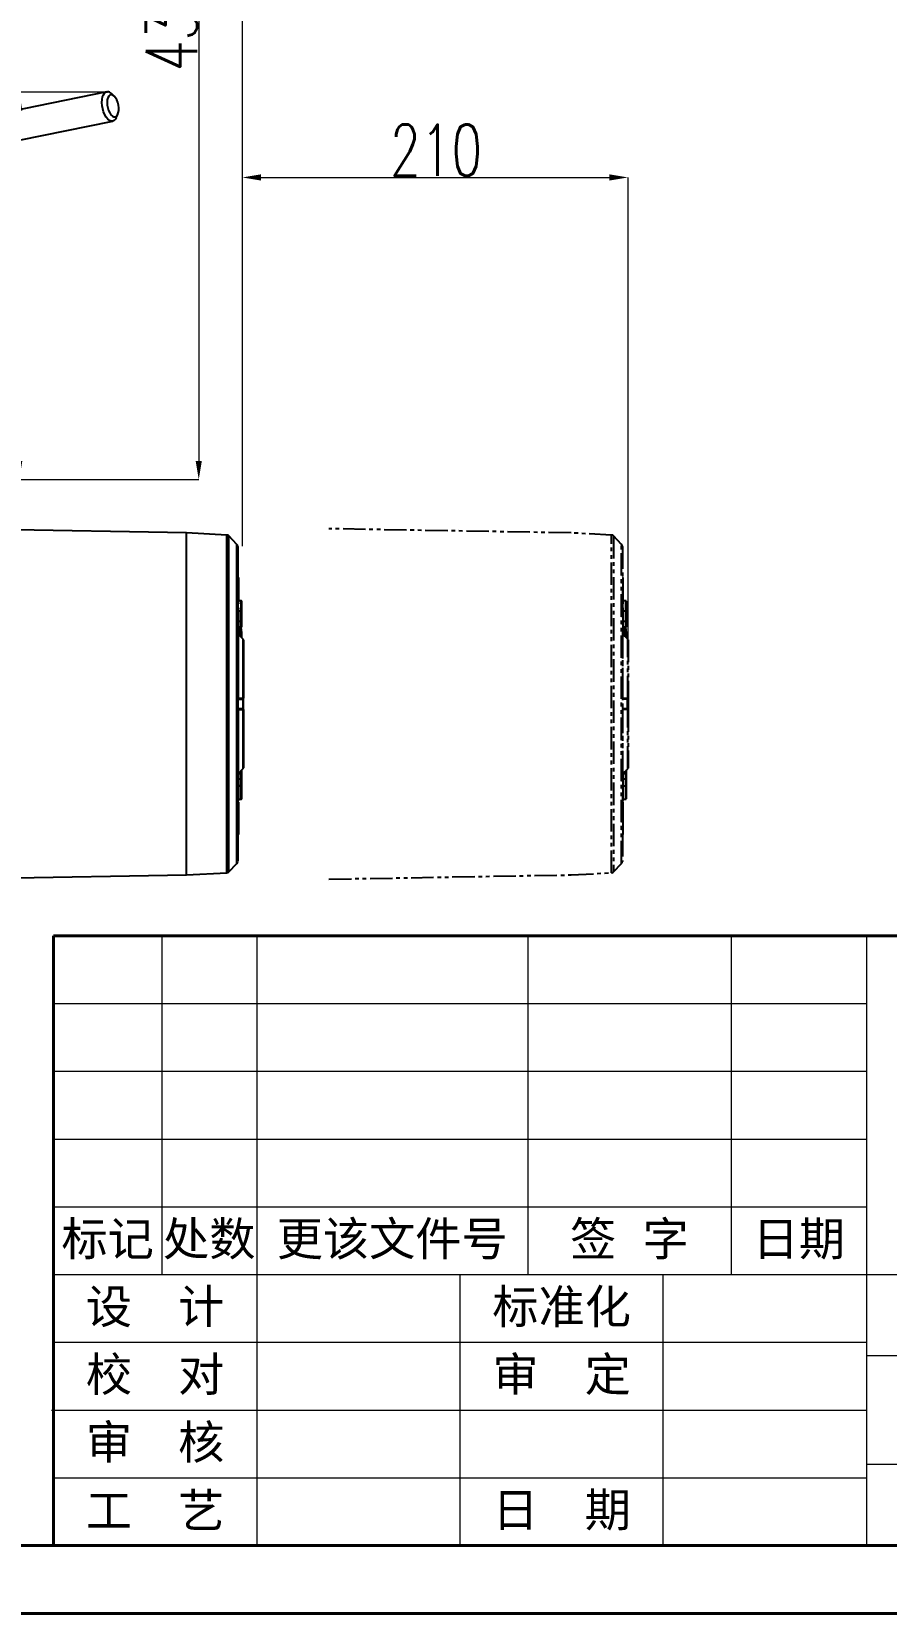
# Model space of a CAD drawing. Header units: millimetres. Extents: x 1726 to 4771, y 590 to 2743.
# Drawn here: x 3418 to 3875, y 590 to 1436 of the extents above; entities that cross this region are included whole.
import ezdxf

# ---------------------------------------------------------------- set-up
doc = ezdxf.new("R2010")
doc.units = ezdxf.units.MM
doc.linetypes.add('双点画线', pattern=[22, 12, -2, 2, -2, 2, -2])
for name, color, linetype, lineweight in [('AM_5', 3, 'Continuous', 25), ('AM_BOR', 7, 'Continuous', 50), ('文字', 7, 'Continuous', 13), ('粗实线', 7, 'Continuous', 40), ('细实线', 3, 'Continuous', 13)]:
    doc.layers.add(name, color=color, linetype=linetype, lineweight=lineweight)
doc.styles.add('SLDTEXTSTYLE1', font='txt.shx', dxfattribs={"width": 0.7, "bigfont": 'gbcbig.shx'})
doc.styles.get("Standard").update_dxf_attribs({"font": 'arial.ttf'})
doc.dimstyles.new('SLDDIMSTYLE12$0', dxfattribs={"dimtxt": 12, "dimasz": 10, "dimexe": 0, "dimexo": 0.0625, "dimgap": 0.875, "dimtad": 1, "dimdec": 1, "dimlfac": 1.8, "dimrnd": 1e-09, "dimzin": 12, "dimdsep": 46, "dimtxsty": 'SLDTEXTSTYLE1', "dimcen": 0.09, "dimdle": 8.16, "dimclrd": 3, "dimclre": 3, "dimadec": 0, "dimazin": 3, "dimtfac": 1, "dimtdec": 1, "dimtofl": 0, "dimtmove": 0, "dimatfit": 3, "dimfxl": 0, "dimfrac": 2, "dimtolj": 1, "dimlwd": 5, "dimlwe": 5, "dimarcsym": 0})

# ---------------------------------------------------------------- blocks, each defined once
blk = doc.blocks.new('*D41')
at = {"layer": 'AM_5', "color": 3, "lineweight": 5, "transparency": 16777216}
blk.add_line((3120.37, 1196.55), (3120.37, 1635.59), dxfattribs=at)
at = {"layer": 'AM_5', "color": 3, "linetype": 'Continuous', "lineweight": 5, "transparency": 16777216}
for p, q in [((3130.37, 1635.59), (3520.68, 1635.59)), ((3530.68, 1160.81), (3530.68, 1635.59))]:
    blk.add_line(p, q, dxfattribs=at)
at = {"layer": 'AM_5', "color": 3, "transparency": 16777216}
for points in [[(3130.37, 1637.26), (3130.37, 1633.92), (3120.37, 1635.59)], [(3520.68, 1637.26), (3520.68, 1633.92), (3530.68, 1635.59)]]:
    blk.add_solid(points, dxfattribs=at)
at = {"layer": 'Defpoints', "color": 0, "transparency": 16777216}
for p in [(3530.68, 1635.59), (3120.37, 1196.48), (3530.68, 1160.75)]:
    blk.add_point(p, dxfattribs=at)
at = {"layer": 'AM_5', "color": 0, "transparency": 16777216, "insert": (3325.53, 1650.18), "char_height": 12, "attachment_point": 5, "style": 'SLDTEXTSTYLE1'}
blk.add_mtext('\\A1;{\\H2.28571x;410}', dxfattribs=at)
blk = doc.blocks.new('*D58')
at = {"layer": 'AM_5', "color": 3, "lineweight": 5, "transparency": 16777216}
blk.add_line((3530.68, 1160.81), (3530.68, 1358.15), dxfattribs=at)
at = {"layer": 'AM_5', "color": 3, "linetype": 'Continuous', "lineweight": 5, "transparency": 16777216}
for p, q in [((3540.68, 1358.15), (3727.01, 1358.15)), ((3737.01, 1110.82), (3737.01, 1358.15))]:
    blk.add_line(p, q, dxfattribs=at)
at = {"layer": 'AM_5', "color": 3, "transparency": 16777216}
for points in [[(3540.68, 1359.82), (3540.68, 1356.49), (3530.68, 1358.15)], [(3727.01, 1359.82), (3727.01, 1356.49), (3737.01, 1358.15)]]:
    blk.add_solid(points, dxfattribs=at)
at = {"layer": 'Defpoints', "color": 0, "transparency": 16777216}
for p in [(3737.01, 1358.15), (3530.68, 1160.75), (3737.01, 1110.76)]:
    blk.add_point(p, dxfattribs=at)
at = {"layer": 'AM_5', "color": 0, "transparency": 16777216, "insert": (3634.3, 1372.74), "char_height": 12, "attachment_point": 5, "style": 'SLDTEXTSTYLE1'}
blk.add_mtext('\\A1;{\\H2.28571x;210}', dxfattribs=at)
blk = doc.blocks.new('*D45')
at = {"layer": 'AM_5', "color": 3, "lineweight": 5, "transparency": 16777216}
blk.add_line((3434.56, 1627.98), (3507.34, 1627.98), dxfattribs=at)
at = {"layer": 'AM_5', "color": 3, "linetype": 'Continuous', "lineweight": 5, "transparency": 16777216}
for p, q in [((3507.34, 1617.98), (3507.34, 1206.48)), ((3120.44, 1196.48), (3507.34, 1196.48))]:
    blk.add_line(p, q, dxfattribs=at)
at = {"layer": 'AM_5', "color": 3, "transparency": 16777216}
for points in [[(3505.68, 1617.98), (3509.01, 1617.98), (3507.34, 1627.98)], [(3505.68, 1206.48), (3509.01, 1206.48), (3507.34, 1196.48)]]:
    blk.add_solid(points, dxfattribs=at)
at = {"layer": 'Defpoints', "color": 0, "transparency": 16777216}
for p in [(3434.5, 1627.98), (3120.37, 1196.48), (3507.34, 1196.48)]:
    blk.add_point(p, dxfattribs=at)
at = {"layer": 'AM_5', "color": 0, "transparency": 16777216, "insert": (3492.75, 1439.63), "char_height": 12, "attachment_point": 5, "rotation": 90, "style": 'SLDTEXTSTYLE1'}
blk.add_mtext('\\A1;{\\H2.28571x;430}', dxfattribs=at)
blk = doc.blocks.new('*D46')
at = {"layer": 'AM_5', "color": 3, "lineweight": 5, "transparency": 16777216}
blk.add_line((3459.14, 1403.87), (3411.29, 1403.87), dxfattribs=at)
at = {"layer": 'AM_5', "color": 3, "linetype": 'Continuous', "lineweight": 5, "transparency": 16777216}
for p, q in [((3411.29, 1393.87), (3411.29, 1206.48)), ((3120.44, 1196.48), (3411.29, 1196.48))]:
    blk.add_line(p, q, dxfattribs=at)
at = {"layer": 'AM_5', "color": 3, "transparency": 16777216}
for points in [[(3409.62, 1393.87), (3412.95, 1393.87), (3411.29, 1403.87)], [(3409.62, 1206.48), (3412.95, 1206.48), (3411.29, 1196.48)]]:
    blk.add_solid(points, dxfattribs=at)
at = {"layer": 'Defpoints', "color": 0, "transparency": 16777216}
for p in [(3459.2, 1403.87), (3120.37, 1196.48), (3411.29, 1196.48)]:
    blk.add_point(p, dxfattribs=at)
at = {"layer": 'AM_5', "color": 0, "transparency": 16777216, "insert": (3396.7, 1297.96), "char_height": 12, "attachment_point": 5, "rotation": 90, "style": 'SLDTEXTSTYLE1'}
blk.add_mtext('\\A1;{\\H2.28571x;200}', dxfattribs=at)
blk = doc.blocks.new('rA3')
at = {"layer": '粗实线'}
for p, q in [((568.38, 174.26), (568.38, 129.26)), ((748.38, 174.26), (568.38, 174.26)), ((358.38, 129.26), (748.38, 129.26)), ((333.38, 124.26), (753.38, 124.26))]:
    blk.add_line(p, q, dxfattribs=at)
at = {"layer": '细实线'}
for p, q in [((576.38, 174.26), (576.38, 149.26)), ((583.38, 174.26), (583.38, 149.26)), ((603.38, 174.26), (603.38, 149.26)), ((618.38, 174.26), (618.38, 149.26)), ((628.38, 174.26), (628.38, 129.26)), ((568.38, 169.26), (628.38, 169.26)), ((628.38, 169.26), (628.38, 129.26)), ((568.38, 164.26), (628.38, 164.26)), ((568.38, 159.26), (628.38, 159.26)), ((568.38, 154.26), (628.38, 154.26)), ((568.38, 149.26), (688.38, 149.26)), ((583.38, 149.26), (583.38, 129.26)), ((598.38, 149.26), (598.38, 129.26)), ((613.38, 129.26), (613.38, 149.26)), ((568.38, 144.26), (628.38, 144.26)), ((688.38, 143.26), (628.38, 143.26)), ((568.25, 139.26), (628.38, 139.26)), ((568.38, 134.26), (628.38, 134.26)), ((628.38, 135.26), (688.38, 135.26))]:
    blk.add_line(p, q, dxfattribs=at)
at = {"layer": '文字', "char_height": 2.5, "width": 72, "attachment_point": 5}
for s, insert in [('{\\fSimSun|b0|i0|c134|p2;标记}', (572.38, 151.76)), ('{\\fSimSun|b0|i0|c134|p2;处数}', (579.88, 151.76)), ('{\\fSimSun|b0|i0|c134|p2;更该文件号}', (593.38, 151.76)), ('{\\fSimSun|b0|i0|c134|p54;签}  {\\fSimSun|b0|i0|c134|p54;字}', (610.88, 151.76)), ('{\\fSimSun|b0|i0|c134|p54;日期}', (623.38, 151.76)), ('{\\fSimSun|b0|i0|c134|p2;设  计}', (575.88, 146.76)), ('{\\fSimSun|b0|i0|c134|p2;标准化}', (605.88, 146.76)), ('{\\fSimSun|b0|i0|c134|p2;校  对}', (575.88, 141.76)), ('{\\fSimSun|b0|i0|c134|p2;审  定}', (605.88, 141.76)), ('{\\fSimSun|b0|i0|c134|p2;审  核}', (575.88, 136.76)), ('{\\fSimSun|b0|i0|c134|p2;工  艺}', (575.88, 131.76)), ('{\\fSimSun|b0|i0|c134|p2;日  期}', (605.88, 131.76))]:
    blk.add_mtext(s, dxfattribs=dict(at, insert=insert))

msp = doc.modelspace()

# ---------------------------------------------------------------- linework, layer by layer
at = {"color": 7, "linetype": 'Continuous', "lineweight": 25}
for p, q in [((3458.12, 1403.961), (3268.077, 1365.267)), ((3462.072, 1401.65), (3460.583, 1403.03)), ((3271.27, 1349.589), (3461.312, 1388.282)), ((3463.216, 1390.102), (3464.046, 1391.954)), ((3500.731, 1167.964), (3371.204, 1170.225)), ((3522.459, 1166.825), (3500.731, 1167.964)), ((3500.731, 1076.484), (3500.731, 1167.964)), ((3522.459, 986.143), (3522.459, 1166.825)), ((3527.792, 1161.803), (3523.468, 1166.36)), ((3523.468, 986.609), (3523.468, 1166.36)), ((3527.792, 991.165), (3527.792, 1161.803)), ((3528.204, 1144.175), (3528.704, 1144.175)), ((3528.204, 1143.664), (3528.704, 1143.664)), ((3528.204, 1142.834), (3528.704, 1142.834)), ((3528.204, 1142.77), (3528.704, 1142.77)), ((3528.704, 1143.839), (3528.704, 1144.175)), ((3528.704, 1142.834), (3528.704, 1143.664)), ((3528.704, 1141.877), (3528.704, 1142.77)), ((3528.204, 1141.877), (3528.704, 1141.877)), ((3528.204, 1139.962), (3528.704, 1139.962)), ((3528.204, 1138.941), (3528.704, 1138.941)), ((3528.204, 1138.813), (3528.704, 1138.813)), ((3528.204, 1135.494), (3528.704, 1135.494)), ((3528.204, 1134.473), (3528.704, 1134.473)), ((3528.704, 1134.346), (3528.204, 1134.346)), ((3528.704, 1138.941), (3528.704, 1139.962)), ((3528.704, 1138.813), (3528.704, 1138.941)), ((3528.704, 1135.494), (3528.704, 1138.813)), ((3528.704, 1134.473), (3528.704, 1135.494)), ((3528.704, 1134.346), (3528.704, 1134.473)), ((3528.704, 1133.963), (3528.704, 1134.298)), ((3528.704, 1131.856), (3528.704, 1134.17)), ((3528.204, 1131.856), (3528.704, 1131.856)), ((3528.204, 1130.835), (3528.704, 1130.835)), ((3528.204, 1130.069), (3528.704, 1130.069)), ((3528.204, 1127.963), (3528.704, 1127.963)), ((3528.204, 1127.069), (3528.704, 1127.069)), ((3528.204, 1126.559), (3528.704, 1126.559)), ((3530.004, 1131.646), (3528.704, 1131.646)), ((3530.004, 1131.62), (3528.704, 1131.62)), ((3528.704, 1130.835), (3528.704, 1131.506)), ((3528.704, 1130.069), (3528.704, 1130.485)), ((3528.704, 1127.069), (3528.704, 1127.963)), ((3528.704, 1125.474), (3528.704, 1126.559)), ((3528.704, 1126.31), (3530.004, 1126.31)), ((3530.004, 1126.055), (3528.704, 1126.055)), ((3530.004, 1131.646), (3530.004, 1131.62)), ((3530.004, 1126.31), (3530.004, 1131.62)), ((3530.004, 1126.31), (3530.004, 1126.055)), ((3530.004, 1120.751), (3530.004, 1126.055)), ((3530.204, 1131.446), (3530.204, 1126.185)), ((3530.204, 1126.185), (3530.204, 1120.881)), ((3530.242, 1125.712), (3530.204, 1125.712)), ((3528.204, 1125.474), (3528.704, 1125.474)), ((3528.204, 1125.282), (3528.704, 1125.282)), ((3528.204, 1125.219), (3528.704, 1125.219)), ((3528.204, 1123.368), (3528.704, 1123.368)), ((3528.204, 1122.41), (3528.704, 1122.41)), ((3528.204, 1122.219), (3528.704, 1122.219)), ((3528.704, 1120.623), (3528.204, 1120.623)), ((3528.204, 1119.666), (3528.704, 1119.666)), ((3528.204, 1119.474), (3528.704, 1119.474)), ((3528.204, 1119.347), (3528.704, 1119.347)), ((3528.204, 1119.219), (3528.704, 1119.219)), ((3528.204, 1118.645), (3528.704, 1118.645)), ((3528.704, 1125.282), (3528.704, 1125.474)), ((3528.704, 1123.368), (3528.704, 1125.219)), ((3528.704, 1122.41), (3528.704, 1123.368)), ((3528.704, 1122.219), (3528.704, 1122.41)), ((3528.704, 1120.623), (3528.704, 1122.219)), ((3528.704, 1120.751), (3530.004, 1120.751)), ((3528.704, 1119.666), (3528.704, 1120.623)), ((3528.704, 1119.474), (3528.704, 1119.666)), ((3528.704, 1119.347), (3528.704, 1119.474)), ((3528.704, 1118.645), (3528.704, 1119.219)), ((3528.704, 1117.775), (3530.004, 1117.775)), ((3530.004, 1117.508), (3528.704, 1117.508)), ((3528.704, 1117.461), (3530.004, 1117.461)), ((3529.401, 1117.461), (3529.401, 1112.787)), ((3529.404, 1117.461), (3529.404, 1112.784)), ((3530.004, 1117.775), (3530.004, 1120.751)), ((3530.004, 1117.775), (3530.004, 1117.508)), ((3530.004, 1117.461), (3530.004, 1117.508)), ((3530.204, 1124.162), (3530.242, 1124.162)), ((3530.204, 1120.881), (3530.204, 1117.706)), ((3530.242, 1120.769), (3530.204, 1120.769)), ((3530.204, 1117.706), (3530.204, 1117.661)), ((3528.225, 1114.049), (3528.704, 1114.049)), ((3531.058, 1111.131), (3528.351, 1113.838)), ((3528.351, 1113.838), (3528.351, 1079.513)), ((3528.458, 1113.73), (3528.704, 1113.73)), ((3531.058, 1079.515), (3531.058, 1111.131)), ((3500.731, 985.005), (3500.731, 1076.484)), ((3528.351, 1079.513), (3531.058, 1079.515)), ((3528.704, 1078.984), (3530.704, 1078.984)), ((3530.916, 1079.031), (3530.916, 1073.937)), ((3528.351, 1073.456), (3531.058, 1073.453)), ((3528.351, 1073.456), (3528.351, 1039.131)), ((3528.704, 1073.984), (3530.704, 1073.984)), ((3531.058, 1041.838), (3531.058, 1073.453)), ((3528.351, 1039.131), (3531.058, 1041.838)), ((3528.704, 1038.56), (3528.204, 1038.56)), ((3528.204, 1037.415), (3528.704, 1037.415)), ((3528.204, 1034.396), (3528.704, 1034.396)), ((3528.204, 1033.108), (3528.704, 1033.108)), ((3528.204, 1032.733), (3530.004, 1032.733)), ((3528.204, 1032.583), (3528.704, 1032.583)), ((3528.704, 1038.56), (3528.704, 1039.484)), ((3530.004, 1039.315), (3528.704, 1039.315)), ((3530.004, 1039.106), (3528.704, 1039.106)), ((3528.704, 1037.415), (3528.704, 1038.56)), ((3528.704, 1034.396), (3528.704, 1037.415)), ((3528.704, 1036.429), (3530.004, 1036.429)), ((3528.704, 1031.911), (3528.704, 1032.583)), ((3530.004, 1032.491), (3528.704, 1032.491)), ((3529.401, 1040.181), (3529.401, 1039.315)), ((3529.404, 1040.184), (3529.404, 1039.315)), ((3530.004, 1039.315), (3530.004, 1039.106)), ((3530.004, 1036.429), (3530.004, 1039.106)), ((3530.004, 1032.733), (3530.004, 1036.429)), ((3530.004, 1032.733), (3530.004, 1032.491)), ((3530.004, 1025.558), (3530.004, 1032.491)), ((3530.204, 1039.115), (3530.204, 1036.26)), ((3530.204, 1036.26), (3530.204, 1032.563)), ((3530.204, 1032.563), (3530.204, 1025.694)), ((3528.204, 1031.736), (3528.704, 1031.736)), ((3528.204, 1029.061), (3528.704, 1029.061)), ((3528.204, 1024.876), (3528.704, 1024.876)), ((3528.704, 1029.061), (3528.704, 1031.736)), ((3528.704, 1025.558), (3530.004, 1025.558)), ((3528.704, 1025.494), (3530.004, 1025.494)), ((3530.004, 1025.558), (3530.004, 1025.494)), ((3528.204, 1023.916), (3528.704, 1023.916)), ((3528.204, 1022.773), (3528.704, 1022.773)), ((3528.204, 1020.312), (3528.704, 1020.312)), ((3528.204, 1019.167), (3528.704, 1019.167)), ((3528.204, 1016.149), (3528.704, 1016.149)), ((3528.704, 1020.312), (3528.704, 1022.773)), ((3528.704, 1019.167), (3528.704, 1020.312)), ((3528.704, 1016.149), (3528.704, 1019.167)), ((3528.204, 1014.87), (3528.704, 1014.87)), ((3528.204, 1013.626), (3528.704, 1013.626)), ((3528.204, 1010.217), (3528.704, 1010.217)), ((3528.704, 1006.605), (3528.704, 1010.217)), ((3528.204, 1006.605), (3528.704, 1006.605)), ((3523.468, 986.609), (3527.792, 991.165)), ((3371.204, 982.744), (3500.731, 985.005)), ((3500.731, 985.005), (3522.459, 986.143))]:
    msp.add_line(p, q, dxfattribs=at)
at = {"color": 7, "linetype": '双点画线', "lineweight": 25}
for p, q in [((3706.532, 1167.945), (3577.006, 1170.206)), ((3728.26, 1166.806), (3706.532, 1167.945)), ((3728.26, 986.124), (3728.26, 1166.806)), ((3733.594, 1161.784), (3729.27, 1166.341)), ((3729.27, 1166.341), (3729.27, 986.59)), ((3733.594, 991.146), (3733.594, 1161.784)), ((3734.006, 1160.752), (3734.006, 992.179)), ((3734.506, 1144.156), (3734.006, 1144.156)), ((3734.506, 1143.645), (3734.006, 1143.645)), ((3734.506, 1142.815), (3734.006, 1142.815)), ((3734.506, 1142.751), (3734.006, 1142.751)), ((3734.506, 1143.82), (3734.506, 1144.156)), ((3734.506, 1142.815), (3734.506, 1143.645)), ((3734.506, 1141.858), (3734.506, 1142.751)), ((3734.506, 1141.858), (3734.006, 1141.858)), ((3734.506, 1139.943), (3734.006, 1139.943)), ((3734.506, 1138.922), (3734.006, 1138.922)), ((3734.506, 1138.794), (3734.006, 1138.794)), ((3734.506, 1135.475), (3734.006, 1135.475)), ((3734.506, 1134.454), (3734.006, 1134.454)), ((3734.506, 1134.327), (3734.006, 1134.327)), ((3734.506, 1138.922), (3734.506, 1139.943)), ((3734.506, 1138.794), (3734.506, 1138.922)), ((3734.506, 1135.475), (3734.506, 1138.794)), ((3734.506, 1134.454), (3734.506, 1135.475)), ((3734.506, 1134.327), (3734.506, 1134.454)), ((3734.506, 1133.944), (3734.506, 1134.279)), ((3734.506, 1131.837), (3734.006, 1131.837)), ((3734.506, 1130.816), (3734.006, 1130.816)), ((3734.506, 1130.05), (3734.006, 1130.05)), ((3734.506, 1127.944), (3734.006, 1127.944)), ((3734.506, 1127.051), (3734.006, 1127.051)), ((3734.506, 1126.54), (3734.006, 1126.54)), ((3735.806, 1131.627), (3734.506, 1131.627)), ((3735.806, 1131.601), (3734.506, 1131.601)), ((3734.506, 1130.816), (3734.506, 1131.487)), ((3734.506, 1130.05), (3734.506, 1130.466)), ((3734.506, 1127.051), (3734.506, 1127.944)), ((3734.506, 1125.455), (3734.506, 1126.54)), ((3734.506, 1126.291), (3735.806, 1126.291)), ((3735.806, 1126.036), (3734.506, 1126.036)), ((3735.806, 1131.627), (3735.806, 1131.601)), ((3735.806, 1126.291), (3735.806, 1131.601)), ((3735.806, 1126.291), (3735.806, 1126.036)), ((3735.806, 1120.732), (3735.806, 1126.036)), ((3736.006, 1131.427), (3736.006, 1126.166)), ((3736.006, 1126.166), (3736.006, 1120.862)), ((3736.043, 1125.693), (3736.006, 1125.693)), ((3734.506, 1125.455), (3734.006, 1125.455)), ((3734.506, 1125.263), (3734.006, 1125.263)), ((3734.506, 1125.2), (3734.006, 1125.2)), ((3734.506, 1123.349), (3734.006, 1123.349)), ((3734.506, 1122.391), (3734.006, 1122.391)), ((3734.506, 1122.2), (3734.006, 1122.2)), ((3734.506, 1120.604), (3734.006, 1120.604)), ((3734.506, 1119.647), (3734.006, 1119.647)), ((3734.506, 1119.455), (3734.006, 1119.455)), ((3734.506, 1119.328), (3734.006, 1119.328)), ((3734.506, 1119.2), (3734.006, 1119.2)), ((3734.506, 1118.626), (3734.006, 1118.626)), ((3734.506, 1125.263), (3734.506, 1125.455)), ((3734.506, 1123.349), (3734.506, 1125.2)), ((3734.506, 1122.391), (3734.506, 1123.349)), ((3734.506, 1122.2), (3734.506, 1122.391)), ((3734.506, 1120.604), (3734.506, 1122.2)), ((3734.506, 1120.732), (3735.806, 1120.732)), ((3734.506, 1119.647), (3734.506, 1120.604)), ((3734.506, 1119.455), (3734.506, 1119.647)), ((3734.506, 1119.328), (3734.506, 1119.455)), ((3734.506, 1118.626), (3734.506, 1119.2)), ((3734.506, 1117.756), (3735.806, 1117.756)), ((3735.806, 1117.489), (3734.506, 1117.489)), ((3734.506, 1117.442), (3735.806, 1117.442)), ((3735.203, 1117.442), (3735.203, 1112.769)), ((3735.206, 1117.442), (3735.206, 1112.765)), ((3735.806, 1117.756), (3735.806, 1120.732)), ((3735.806, 1117.756), (3735.806, 1117.489)), ((3735.806, 1117.442), (3735.806, 1117.489)), ((3736.006, 1124.143), (3736.043, 1124.143)), ((3736.006, 1120.862), (3736.006, 1117.688)), ((3736.043, 1120.75), (3736.006, 1120.75)), ((3736.006, 1117.688), (3736.006, 1117.642)), ((3734.506, 1114.03), (3734.026, 1114.03)), ((3736.859, 1111.112), (3734.152, 1113.819)), ((3734.152, 1113.819), (3734.152, 1079.494)), ((3734.506, 1113.711), (3734.26, 1113.711)), ((3736.859, 1079.496), (3736.859, 1111.112)), ((3737.006, 1110.758), (3737.006, 1079.465)), ((3736.506, 1078.965), (3734.506, 1078.965)), ((3736.717, 1073.918), (3736.717, 1079.012)), ((3737.006, 1079.465), (3737.006, 1073.465)), ((3734.152, 1073.437), (3734.152, 1039.112)), ((3734.506, 1073.965), (3736.506, 1073.965)), ((3736.859, 1041.819), (3736.859, 1073.434)), ((3737.006, 1073.465), (3737.006, 1042.172)), ((3734.152, 1039.112), (3736.859, 1041.819)), ((3734.506, 1038.541), (3734.006, 1038.541)), ((3734.506, 1037.396), (3734.006, 1037.396)), ((3734.506, 1034.378), (3734.006, 1034.378)), ((3734.506, 1033.089), (3734.006, 1033.089)), ((3734.006, 1032.714), (3735.806, 1032.714)), ((3734.506, 1032.564), (3734.006, 1032.564)), ((3734.506, 1038.541), (3734.506, 1039.465)), ((3735.806, 1039.296), (3734.506, 1039.296)), ((3735.806, 1039.087), (3734.506, 1039.087)), ((3734.506, 1037.396), (3734.506, 1038.541)), ((3734.506, 1034.378), (3734.506, 1037.396)), ((3734.506, 1036.411), (3735.806, 1036.411)), ((3734.506, 1031.892), (3734.506, 1032.564)), ((3735.203, 1040.162), (3735.203, 1039.296)), ((3735.206, 1040.165), (3735.206, 1039.296)), ((3735.806, 1039.296), (3735.806, 1039.087)), ((3735.806, 1036.411), (3735.806, 1039.087)), ((3735.806, 1032.714), (3735.806, 1036.411)), ((3735.806, 1032.714), (3735.806, 1032.473)), ((3736.006, 1039.096), (3736.006, 1036.241)), ((3736.006, 1036.241), (3736.006, 1032.544)), ((3736.006, 1032.544), (3736.006, 1025.675)), ((3734.506, 1031.717), (3734.006, 1031.717)), ((3734.506, 1029.042), (3734.006, 1029.042)), ((3734.506, 1024.857), (3734.006, 1024.857)), ((3735.806, 1032.473), (3734.506, 1032.473)), ((3734.506, 1025.539), (3735.806, 1025.539)), ((3734.506, 1025.475), (3735.806, 1025.475)), ((3735.806, 1025.539), (3735.806, 1032.473)), ((3735.806, 1025.539), (3735.806, 1025.475)), ((3734.506, 1023.897), (3734.006, 1023.897)), ((3734.506, 1022.754), (3734.006, 1022.754)), ((3734.506, 1020.293), (3734.006, 1020.293)), ((3734.506, 1019.148), (3734.006, 1019.148)), ((3734.506, 1016.13), (3734.006, 1016.13)), ((3734.506, 1020.293), (3734.506, 1022.754)), ((3734.506, 1019.148), (3734.506, 1020.293)), ((3734.506, 1016.13), (3734.506, 1019.148)), ((3734.506, 1014.851), (3734.006, 1014.851)), ((3734.506, 1013.607), (3734.006, 1013.607)), ((3734.506, 1010.198), (3734.006, 1010.198)), ((3734.506, 1006.586), (3734.506, 1010.198)), ((3734.506, 1006.586), (3734.006, 1006.586)), ((3729.27, 986.59), (3733.594, 991.146)), ((3577.006, 982.725), (3706.532, 984.986)), ((3706.532, 984.986), (3728.26, 986.124))]:
    msp.add_line(p, q, dxfattribs=at)
at = {"color": 7, "linetype": 'Continuous', "lineweight": 25, "flags": 128}
for points in [[(3463.216, 1390.102), (3462.809, 1389.371), (3462.133, 1388.656), (3461.344, 1388.289), (3460.479, 1388.289), (3459.578, 1388.656), (3458.684, 1389.371), (3457.838, 1390.402), (3457.08, 1391.7), (3456.445, 1393.205), (3455.963, 1394.847), (3455.656, 1396.548), (3455.54, 1398.229), (3455.618, 1399.812), (3455.888, 1401.222), (3456.337, 1402.394), (3456.944, 1403.272), (3457.681, 1403.816), (3458.513, 1404), (3458.513, 1404)], [(3460.519, 1402.378), (3459.801, 1402.192), (3459.185, 1401.647), (3458.71, 1400.776), (3458.405, 1399.635), (3458.289, 1398.295), (3458.371, 1396.84), (3458.644, 1395.362), (3459.091, 1393.953), (3459.685, 1392.702), (3460.388, 1391.689), (3461.156, 1390.975), (3461.941, 1390.607), (3462.693, 1390.607), (3463.365, 1390.975), (3463.915, 1391.689), (3464.308, 1392.702), (3464.52, 1393.953), (3464.537, 1395.362), (3464.359, 1396.84), (3463.996, 1398.295), (3463.471, 1399.635), (3462.817, 1400.776), (3462.076, 1401.647), (3461.293, 1402.192), (3460.519, 1402.378)], [(3530.004, 1126.31), (3530.043, 1126.307), (3530.081, 1126.3), (3530.115, 1126.289), (3530.146, 1126.273), (3530.171, 1126.254), (3530.189, 1126.233), (3530.2, 1126.209), (3530.204, 1126.185)], [(3530.004, 1126.055), (3530.043, 1126.058), (3530.081, 1126.065), (3530.115, 1126.077), (3530.146, 1126.093), (3530.171, 1126.113), (3530.189, 1126.135), (3530.2, 1126.16), (3530.204, 1126.185)], [(3530.204, 1120.881), (3530.2, 1120.855), (3530.189, 1120.831), (3530.171, 1120.809), (3530.146, 1120.789), (3530.115, 1120.773), (3530.081, 1120.761), (3530.043, 1120.753), (3530.004, 1120.751)], [(3530.204, 1117.706), (3530.2, 1117.72), (3530.189, 1117.733), (3530.171, 1117.745), (3530.146, 1117.755), (3530.115, 1117.763), (3530.081, 1117.77), (3530.043, 1117.774), (3530.004, 1117.775)], [(3530.204, 1032.563), (3530.2, 1032.549), (3530.189, 1032.536), (3530.171, 1032.523), (3530.146, 1032.512), (3530.115, 1032.504), (3530.081, 1032.497), (3530.043, 1032.493), (3530.004, 1032.491)]]:
    msp.add_lwpolyline(points, dxfattribs=at)
at = {"color": 7, "linetype": '双点画线', "lineweight": 25, "flags": 128}
for points in [[(3735.806, 1126.291), (3735.845, 1126.288), (3735.882, 1126.281), (3735.917, 1126.27), (3735.947, 1126.254), (3735.972, 1126.236), (3735.991, 1126.214), (3736.002, 1126.191), (3736.006, 1126.166)], [(3735.806, 1126.036), (3735.845, 1126.039), (3735.882, 1126.046), (3735.917, 1126.058), (3735.947, 1126.074), (3735.972, 1126.094), (3735.991, 1126.117), (3736.002, 1126.141), (3736.006, 1126.166)], [(3736.006, 1120.862), (3736.002, 1120.837), (3735.991, 1120.812), (3735.972, 1120.79), (3735.947, 1120.77), (3735.917, 1120.754), (3735.882, 1120.742), (3735.845, 1120.734), (3735.806, 1120.732)], [(3736.006, 1117.688), (3736.002, 1117.701), (3735.991, 1117.714), (3735.972, 1117.726), (3735.947, 1117.736), (3735.917, 1117.745), (3735.882, 1117.751), (3735.845, 1117.755), (3735.806, 1117.756)], [(3734.152, 1079.494), (3735.668, 1079.495), (3736.859, 1079.496)], [(3736.859, 1073.434), (3735.343, 1073.436), (3734.152, 1073.437)], [(3736.006, 1032.544), (3736.002, 1032.53), (3735.991, 1032.517), (3735.972, 1032.504), (3735.947, 1032.494), (3735.917, 1032.485), (3735.882, 1032.478), (3735.845, 1032.474), (3735.806, 1032.473)]]:
    msp.add_lwpolyline(points, dxfattribs=at)
at = {"color": 7, "linetype": 'Continuous', "lineweight": 25}
for centre, radius, start, end in [((3458.226, 1400.693), 3.319, 44.755958, 85.053498), ((3522.38, 1165.327), 1.5, 43.5, 87), ((3526.704, 1160.771), 1.5, 0, 43.5), ((3530.004, 1131.446), 0.2, 0, 90), ((3530.016, 1131.432), 0.188, 4.252875, 93.69926), ((3505.925, 1112.914), 24.5, 357.367009, 10.694922), ((3530.005, 1117.707), 0.199, 269.832946, 359.831967), ((3530.004, 1117.661), 0.2, 270, 0), ((3530.704, 1110.777), 0.5, 0, 45), ((3528.704, 1078.484), 0.5, 89.999975, 180), ((3530.704, 1079.484), 0.5, 270, 0), ((3531.076, 1079.239), 0.277, 62.377002, 93.771829), ((3528.704, 1074.484), 0.5, 180, 270), ((3530.704, 1073.484), 0.5, 0, 90), ((3531.076, 1073.729), 0.277, 266.228171, 297.622998), ((3505.925, 1040.21), 24.5, 352.293464, 2.283211), ((3530.704, 1042.191), 0.5, 315, 0), ((3530.004, 1039.115), 0.2, 0, 90), ((3530.054, 1040.245), 1.14, 267.491082, 277.56592), ((3530.018, 1036.243), 0.187, 5.087801, 94.313104), ((3530.018, 1032.547), 0.187, 5.087801, 94.313104), ((3530.004, 1025.694), 0.2, 270, 0), ((3530.031, 1025.733), 0.178, 261.329202, 347.219692), ((3526.704, 992.198), 1.5, 316.5, 0), ((3522.38, 987.641), 1.5, 273, 316.5)]:
    msp.add_arc(centre, radius, start, end, dxfattribs=at)
at = {"color": 7, "linetype": '双点画线', "lineweight": 25}
for centre, radius, start, end in [((3728.182, 1165.308), 1.5, 43.5, 87), ((3732.506, 1160.752), 1.5, 0, 43.5), ((3735.806, 1131.427), 0.2, 0, 90), ((3735.818, 1131.413), 0.188, 4.252875, 93.69926), ((3711.727, 1112.895), 24.5, 357.367009, 10.694922), ((3735.806, 1117.688), 0.199, 269.832946, 359.831967), ((3735.806, 1117.642), 0.2, 270, 0), ((3734.506, 1114.172), 0.5, 180, 225), ((3736.506, 1110.758), 0.5, 0, 45), ((3734.134, 1079.787), 0.294, 244.221416, 273.627708), ((3734.506, 1078.465), 0.5, 90, 180), ((3736.411, 1079.412), 0.457, 282.034008, 10.645583), ((3736.506, 1079.465), 0.5, 270, 0), ((3736.878, 1079.22), 0.277, 62.377002, 93.771829), ((3734.506, 1074.465), 0.5, 180, 270), ((3734.134, 1073.143), 0.294, 86.372292, 115.778584), ((3736.411, 1073.519), 0.457, 349.354417, 77.965992), ((3736.506, 1073.465), 0.5, 0, 90), ((3736.878, 1073.71), 0.277, 266.228171, 297.622998), ((3711.727, 1040.191), 24.5, 352.293464, 2.283211), ((3736.506, 1042.172), 0.5, 315, 0), ((3734.506, 1038.758), 0.5, 135, 180), ((3735.806, 1039.096), 0.2, 0, 90), ((3735.856, 1040.226), 1.14, 267.491082, 277.56592), ((3735.82, 1036.224), 0.187, 5.087801, 94.313104), ((3735.82, 1032.528), 0.187, 5.087801, 94.313104), ((3735.806, 1025.675), 0.2, 270, 0), ((3735.833, 1025.714), 0.178, 261.329202, 347.219692), ((3732.506, 992.179), 1.5, 316.5, 0), ((3728.182, 987.622), 1.5, 273, 316.5)]:
    msp.add_arc(centre, radius, start, end, dxfattribs=at)
at = {"color": 7, "linetype": 'Continuous', "lineweight": 25}
for points, knots in [([(3528.204, 1160.72), (3528.204, 1160.672), (3528.204, 1160.567), (3528.204, 1159.255), (3528.204, 1157.028), (3528.204, 1153.859), (3528.204, 1149.839), (3528.204, 1145.049), (3528.204, 1139.562), (3528.204, 1133.398), (3528.204, 1126.552), (3528.204, 1119.068), (3528.204, 1111.057), (3528.204, 1102.652), (3528.204, 1093.999), (3528.204, 1085.248), (3528.204, 1079.389), (3528.204, 1076.484)], [0, 0, 0, 0, 0.0586497, 0.1263421, 0.1944212, 0.2625003, 0.3301926, 0.3971246, 0.4629474, 0.5287703, 0.5957023, 0.6633946, 0.7314737, 0.7995528, 0.8672452, 0.9341772, 1, 1, 1, 1]), ([(3528.704, 1139.962), (3528.704, 1140.224), (3528.704, 1140.68), (3528.704, 1141.231), (3528.704, 1141.549), (3528.704, 1141.69), (3528.704, 1141.761), (3528.704, 1141.821), (3528.704, 1141.858), (3528.704, 1141.877)], [0, 0, 0, 0, 0.4018451, 0.700925, 0.8501447, 0.9000038, 0.92545, 0.9625731, 1, 1, 1, 1]), ([(3528.704, 1114.049), (3528.704, 1114.568), (3528.704, 1115.597), (3528.704, 1117.141), (3528.704, 1118.139), (3528.704, 1118.645)], [0, 0, 0, 0, 0.3347977, 0.6633059, 1, 1, 1, 1]), ([(3531.204, 1110.777), (3531.204, 1110.733), (3531.204, 1110.642), (3531.204, 1109.899), (3531.204, 1108.464), (3531.204, 1105.918), (3531.204, 1102.374), (3531.204, 1098.648), (3531.204, 1095.11), (3531.204, 1091.337), (3531.204, 1087.426), (3531.204, 1083.474), (3531.204, 1080.802), (3531.204, 1079.484)], [0, 0, 0, 0, 0.0782789, 0.1587142, 0.2411685, 0.3693291, 0.4998887, 0.5869697, 0.6733433, 0.7588315, 0.8412767, 0.9217166, 1, 1, 1, 1]), ([(3528.204, 1076.484), (3528.204, 1073.579), (3528.204, 1067.721), (3528.204, 1058.97), (3528.204, 1050.316), (3528.204, 1041.911), (3528.204, 1033.9), (3528.204, 1026.416), (3528.204, 1019.571), (3528.204, 1013.406), (3528.204, 1007.919), (3528.204, 1003.129), (3528.204, 999.11), (3528.204, 995.94), (3528.204, 993.714), (3528.204, 992.401), (3528.204, 992.297), (3528.204, 992.248)], [0, 0, 0, 0, 0.0658228, 0.1327548, 0.2004472, 0.2685263, 0.3366054, 0.4042977, 0.4712297, 0.5370526, 0.6028754, 0.6698074, 0.7374997, 0.8055788, 0.8736579, 0.9413503, 1, 1, 1, 1]), ([(3528.704, 1078.984), (3528.664, 1078.99), (3528.584, 1079), (3528.488, 1079.078), (3528.422, 1079.178), (3528.382, 1079.269), (3528.358, 1079.365), (3528.35, 1079.45), (3528.35, 1079.492), (3528.351, 1079.513)], [0, 0, 0, 0, 0.2865456, 0.5610687, 0.6891901, 0.8054766, 0.906505, 0.9531764, 1, 1, 1, 1]), ([(3530.704, 1078.984), (3530.732, 1078.987), (3530.78, 1078.992), (3530.851, 1079.026), (3530.91, 1079.074), (3530.967, 1079.144), (3531.011, 1079.227), (3531.053, 1079.351), (3531.056, 1079.45), (3531.058, 1079.515)], [0, 0, 0, 0, 0.1465757, 0.2502527, 0.383985, 0.5005373, 0.6381731, 0.7637622, 1, 1, 1, 1]), ([(3531.204, 1073.834), (3531.204, 1074.718), (3531.204, 1076.484), (3531.204, 1078.251), (3531.204, 1079.134)], [0, 0, 0, 0, 0.4999999, 1, 1, 1, 1]), ([(3528.351, 1073.456), (3528.35, 1073.477), (3528.35, 1073.519), (3528.358, 1073.604), (3528.382, 1073.7), (3528.422, 1073.791), (3528.488, 1073.891), (3528.584, 1073.968), (3528.664, 1073.979), (3528.704, 1073.984)], [0, 0, 0, 0, 0.0469095, 0.0936327, 0.1947106, 0.3110168, 0.4391204, 0.7135016, 1, 1, 1, 1]), ([(3531.058, 1073.453), (3531.056, 1073.518), (3531.053, 1073.618), (3531.011, 1073.742), (3530.967, 1073.825), (3530.91, 1073.895), (3530.851, 1073.942), (3530.78, 1073.977), (3530.732, 1073.982), (3530.704, 1073.984)], [0, 0, 0, 0, 0.2362575, 0.3618415, 0.4994624, 0.6160623, 0.7497471, 0.8534584, 1, 1, 1, 1]), ([(3531.204, 1073.484), (3531.204, 1072.157), (3531.204, 1069.473), (3531.204, 1065.522), (3531.204, 1061.669), (3531.204, 1058.008), (3531.204, 1054.621), (3531.204, 1051.581), (3531.204, 1048.942), (3531.204, 1046.718), (3531.204, 1044.905), (3531.204, 1043.505), (3531.204, 1042.598), (3531.204, 1042.175), (3531.204, 1042.234), (3531.204, 1042.25)], [0, 0, 0, 0, 0.0788321, 0.1593882, 0.2411359, 0.3234928, 0.4058498, 0.4875975, 0.5681536, 0.6469857, 0.7258178, 0.8063739, 0.8881216, 0.9704785, 1, 1, 1, 1]), ([(3528.704, 1033.108), (3528.704, 1033.195), (3528.704, 1033.37), (3528.704, 1033.672), (3528.704, 1034.068), (3528.704, 1034.265), (3528.704, 1034.396)], [0, 0, 0, 0, 0.1250401, 0.2502359, 0.4998742, 1, 1, 1, 1]), ([(3528.704, 1024.876), (3528.704, 1024.911), (3528.704, 1024.98), (3528.704, 1025.61), (3528.704, 1026.442), (3528.704, 1027.232), (3528.704, 1028.125), (3528.704, 1028.749), (3528.704, 1029.061)], [0, 0, 0, 0, 0.2501594, 0.4995807, 0.624669, 0.7497301, 0.8748096, 1, 1, 1, 1]), ([(3528.704, 1022.773), (3528.704, 1022.868), (3528.704, 1022.988), (3528.704, 1023.264), (3528.704, 1023.508), (3528.704, 1023.752), (3528.704, 1023.916)], [0, 0, 0, 0, 0.5004596, 0.6283614, 0.7507034, 1, 1, 1, 1]), ([(3528.704, 1014.87), (3528.704, 1014.956), (3528.704, 1015.129), (3528.704, 1015.429), (3528.704, 1015.822), (3528.704, 1016.018), (3528.704, 1016.149)], [0, 0, 0, 0, 0.125077, 0.2502224, 0.4998872, 1, 1, 1, 1]), ([(3528.704, 1013.454), (3528.704, 1013.615), (3528.704, 1013.856), (3528.704, 1014.36), (3528.704, 1014.7), (3528.704, 1014.87)], [0, 0, 0, 0, 0.5005372, 0.7503463, 1, 1, 1, 1]), ([(3528.704, 1010.217), (3528.704, 1010.621), (3528.704, 1011.427), (3528.704, 1012.417), (3528.704, 1013.07), (3528.704, 1013.418), (3528.704, 1013.564), (3528.704, 1013.619), (3528.704, 1013.624), (3528.704, 1013.626)], [0, 0, 0, 0, 0.2503213, 0.4998014, 0.6247836, 0.7496745, 0.8746984, 0.9373467, 1, 1, 1, 1])]:
    msp.add_open_spline(points, degree=3, knots=knots, dxfattribs=at)
at = {"color": 7, "linetype": '双点画线', "lineweight": 25}
for points, knots in [([(3734.506, 1139.943), (3734.506, 1140.251), (3734.506, 1140.729), (3734.506, 1141.381), (3734.506, 1141.699), (3734.506, 1141.858)], [0, 0, 0, 0, 0.4748456, 0.7388223, 1, 1, 1, 1]), ([(3734.506, 1131.837), (3734.506, 1132.388), (3734.506, 1133.163), (3734.506, 1133.93), (3734.506, 1134.152)], [0, 0, 0, 0, 0.7108225, 1, 1, 1, 1]), ([(3734.506, 1126.715), (3734.506, 1126.752), (3734.506, 1126.833), (3734.506, 1126.937), (3734.506, 1127.006), (3734.506, 1127.046), (3734.506, 1127.054), (3734.506, 1127.052), (3734.506, 1127.051)], [0, 0, 0, 0, 0.290787, 0.6451009, 0.8212001, 0.9133313, 0.9539772, 1, 1, 1, 1]), ([(3734.506, 1114.03), (3734.506, 1114.898), (3734.506, 1116.107), (3734.506, 1117.644), (3734.506, 1118.299), (3734.506, 1118.626)], [0, 0, 0, 0, 0.5601633, 0.7802465, 1, 1, 1, 1]), ([(3734.506, 1078.965), (3734.465, 1078.971), (3734.386, 1078.981), (3734.29, 1079.059), (3734.223, 1079.159), (3734.183, 1079.25), (3734.16, 1079.346), (3734.151, 1079.431), (3734.152, 1079.473), (3734.152, 1079.494)], [0, 0, 0, 0, 0.2865456, 0.5610687, 0.6891901, 0.8054766, 0.906505, 0.9531764, 1, 1, 1, 1]), ([(3734.152, 1073.437), (3734.152, 1073.458), (3734.151, 1073.5), (3734.16, 1073.585), (3734.183, 1073.681), (3734.223, 1073.772), (3734.29, 1073.872), (3734.386, 1073.949), (3734.465, 1073.96), (3734.506, 1073.965)], [0, 0, 0, 0, 0.0469095, 0.0936327, 0.1947106, 0.3110168, 0.4391204, 0.7135016, 1, 1, 1, 1]), ([(3734.506, 1033.089), (3734.506, 1033.279), (3734.506, 1033.66), (3734.506, 1034.068), (3734.506, 1034.26), (3734.506, 1034.378)], [0, 0, 0, 0, 0.277759, 0.5582123, 1, 1, 1, 1]), ([(3734.506, 1029.042), (3734.506, 1029.547), (3734.506, 1030.45), (3734.506, 1031.33), (3734.506, 1031.717)], [0, 0, 0, 0, 0.5599154, 1, 1, 1, 1]), ([(3734.506, 1024.857), (3734.506, 1024.901), (3734.506, 1024.99), (3734.506, 1025.889), (3734.506, 1027.39), (3734.506, 1028.491), (3734.506, 1029.042)], [0, 0, 0, 0, 0.2808621, 0.5603944, 0.779988, 1, 1, 1, 1]), ([(3734.506, 1022.754), (3734.506, 1022.855), (3734.506, 1022.995), (3734.506, 1023.464), (3734.506, 1023.752), (3734.506, 1023.897)], [0, 0, 0, 0, 0.5606419, 0.7798878, 1, 1, 1, 1]), ([(3734.506, 1014.851), (3734.506, 1015.039), (3734.506, 1015.417), (3734.506, 1015.822), (3734.506, 1016.013), (3734.506, 1016.13)], [0, 0, 0, 0, 0.2779893, 0.5583685, 1, 1, 1, 1]), ([(3734.506, 1013.435), (3734.506, 1013.596), (3734.506, 1013.837), (3734.506, 1014.341), (3734.506, 1014.681), (3734.506, 1014.851)], [0, 0, 0, 0, 0.5008588, 0.7500558, 1, 1, 1, 1]), ([(3734.506, 1010.198), (3734.506, 1010.603), (3734.506, 1011.406), (3734.506, 1012.395), (3734.506, 1013.046), (3734.506, 1013.387), (3734.506, 1013.571), (3734.506, 1013.594), (3734.506, 1013.607)], [0, 0, 0, 0, 0.2506607, 0.4979437, 0.6250501, 0.7485035, 0.8630456, 1, 1, 1, 1])]:
    msp.add_open_spline(points, degree=3, knots=knots, dxfattribs=at)

# ---------------------------------------------------------------- block references
at = {"layer": 'AM_BOR', "xscale": 7.2509765625, "yscale": 7.2509765625, "zscale": 7.2509765625}
msp.add_blockref('rA3', (-691.726, -311.139), dxfattribs=at)

# ---------------------------------------------------------------- dimensions: what is measured, and where the dimension line sits
at = {"layer": 'AM_5'}
for base, p1, p2, text, picture, middle in [((3530.677, 1635.59), (3120.374, 1196.484), (3530.677, 1160.752), '{\\H2.28571x;410}', '*D41', (3325.525, 1635.59)), ((3737.006, 1358.154), (3530.677, 1160.752), (3737.006, 1110.758), '{\\H2.28571x;210}', '*D58', (3634.297, 1358.154))]:
    dim = msp.add_linear_dim(base=base, p1=p1, p2=p2, text=text, dimstyle='SLDDIMSTYLE12$0', override={"dimlfac": 1}, dxfattribs=at)
    dim.commit()
    dim.dimension.update_dxf_attribs({"geometry": picture, "text_midpoint": middle, "dimtype": 160})
for base, p1, text, picture, middle in [((3507.343, 1196.484), (3434.499, 1627.984), '{\\H2.28571x;430}', '*D45', (3507.343, 1439.628)), ((3411.287, 1196.484), (3459.198, 1403.867), '{\\H2.28571x;200}', '*D46', (3411.287, 1297.956))]:
    dim = msp.add_linear_dim(base=base, p1=p1, p2=(3120.374, 1196.484), angle=90, text=text, dimstyle='SLDDIMSTYLE12$0', override={"dimlfac": 1}, dxfattribs=at)
    dim.commit()
    dim.dimension.update_dxf_attribs({"geometry": picture, "text_midpoint": middle, "dimtype": 160})

doc.saveas('drawing.dxf')
